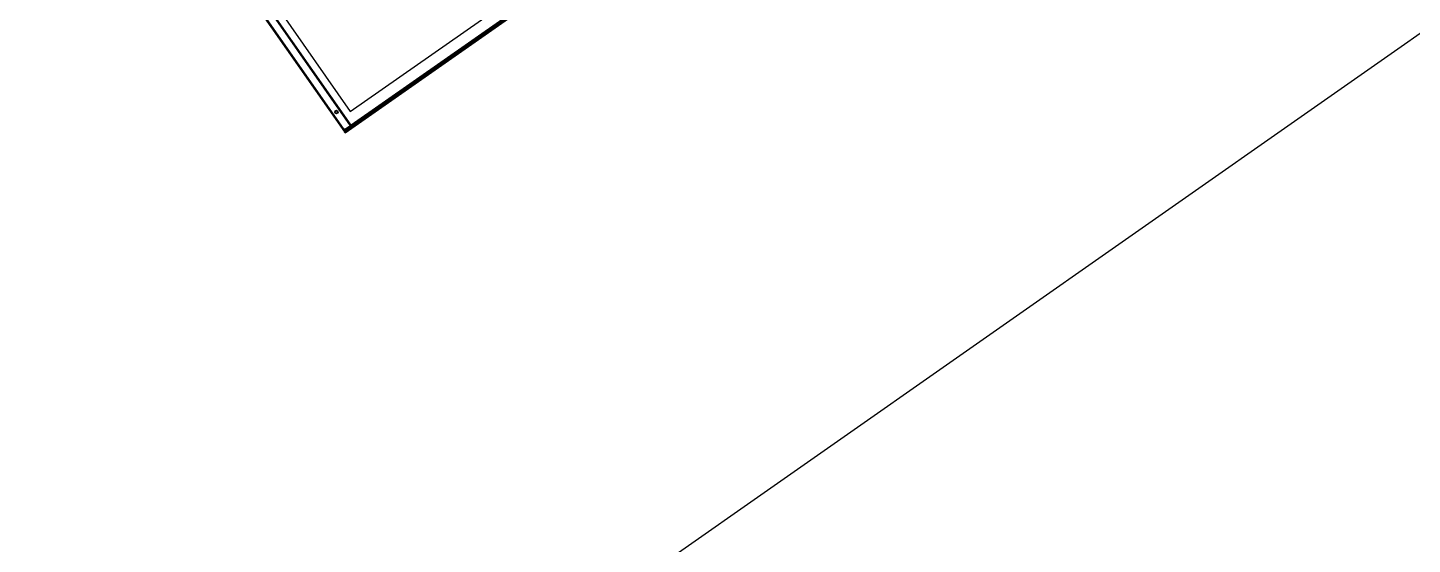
# Model space of a CAD drawing. Header units: millimetres. Extents: x 152904052 to 153933663, y 538271515 to 539240469.
# Drawn here: x 153346420 to 153348844, y 538940697 to 538941602 of the extents above; entities that cross this region are included whole.
import ezdxf

# ---------------------------------------------------------------- set-up
doc = ezdxf.new("R2010")
doc.units = ezdxf.units.MM
doc.layers.add('POWR', color=5, linetype='Continuous')

msp = doc.modelspace()

# ---------------------------------------------------------------- linework, layer by layer
at = {"layer": 'POWR', "color": 7}
for p, q in [((153346984.9, 538941454.9), (153347838.5, 538942052.6)), ((153346974.8, 538941419), (153347875.9, 538942049.9)), ((153346975.7, 538941417.7), (153347876.8, 538942048.6)), ((153346976.6, 538941422), (153347872.4, 538942049.2)), ((153347862.5, 538942042.7), (153346986, 538941429)), ((153347860.6, 538942043.1), (153346986.3, 538941430.8)), ((153346822.6, 538941636.4), (153346974.7, 538941419.1)), ((153346823.9, 538941637.3), (153346976, 538941420)), ((153346973, 538941425.2), (153346827.1, 538941633.6)), ((153346846.9, 538941627.5), (153346985.1, 538941430)), ((153346985.2, 538941430.1), (153346847, 538941627.5)), ((153346986.3, 538941430.8), (153346848, 538941628.3)), ((153346859.1, 538941634.6), (153346984.9, 538941454.9)), ((153346973, 538941425.2), (153346973.8, 538941424.1)), ((153346973, 538941425.2), (153346977.2, 538941424.4)), ((153346973.8, 538941424.1), (153346977.9, 538941423.4)), ((153346977.7, 538941421.1), (153346974.7, 538941419)), ((153346976, 538941420), (153346974.7, 538941419.1)), ((153346975.3, 538941423.9), (153346976.6, 538941422)), ((153346985.1, 538941430), (153346977.2, 538941424.4)), ((153346977.9, 538941423.4), (153346985.9, 538941429)), ((153346985.1, 538941430), (153346985.2, 538941430.1)), ((153346985.2, 538941430.1), (153346986.3, 538941430.8)), ((153346985.2, 538941430.1), (153346986.2, 538941430.7)), ((153346986.3, 538941430.8), (153346985.3, 538941430)), ((153346985.3, 538941430), (153346986, 538941429)), ((153346986, 538941429), (153346985.9, 538941429)), ((153346974.7, 538941419), (153346974.7, 538941419.1)), ((153346974.8, 538941419), (153346974.7, 538941419)), ((153346974.8, 538941419), (153346975.7, 538941417.7))]:
    msp.add_line(p, q, dxfattribs=at)
msp.add_lwpolyline([(153330841.6, 538928976.8), (153328958.8, 538931665.8), (153359501.3, 538953081.9), (153361398.2, 538950372.8), (153330841.6, 538928976.8)], dxfattribs=at)
for radius in [3, 2.1]:
    msp.add_circle((153346960.7, 538941454.1), radius, dxfattribs=at)
for points, knots in [([(153346976.6, 538941422), (153346976.4, 538941421.9), (153346976, 538941421.7), (153346975.5, 538941421.6), (153346975.2, 538941421.5), (153346975, 538941421.5), (153346975, 538941421.5), (153346974.9, 538941421.6)], [0, 0, 0, 0, 0.26101, 0.482061, 0.703095, 0.924129, 1, 1, 1, 1]), ([(153346977.7, 538941421.1), (153346977.6, 538941421.1), (153346977.5, 538941421.2), (153346977.2, 538941421.5), (153346976.8, 538941421.8), (153346976.7, 538941421.9), (153346976.6, 538941422)], [0, 0, 0, 0, 0.194994, 0.538536, 0.882077, 1, 1, 1, 1])]:
    msp.add_open_spline(points, degree=3, knots=knots, dxfattribs=at)
msp.add_open_spline([(153346986.3, 538941430.8), (153346986.3, 538941430.6), (153346986.3, 538941430.2), (153346986.3, 538941429.7), (153346986.2, 538941429.3), (153346986, 538941429.1), (153346986, 538941429)], degree=3, dxfattribs=at)

doc.saveas('drawing.dxf')
